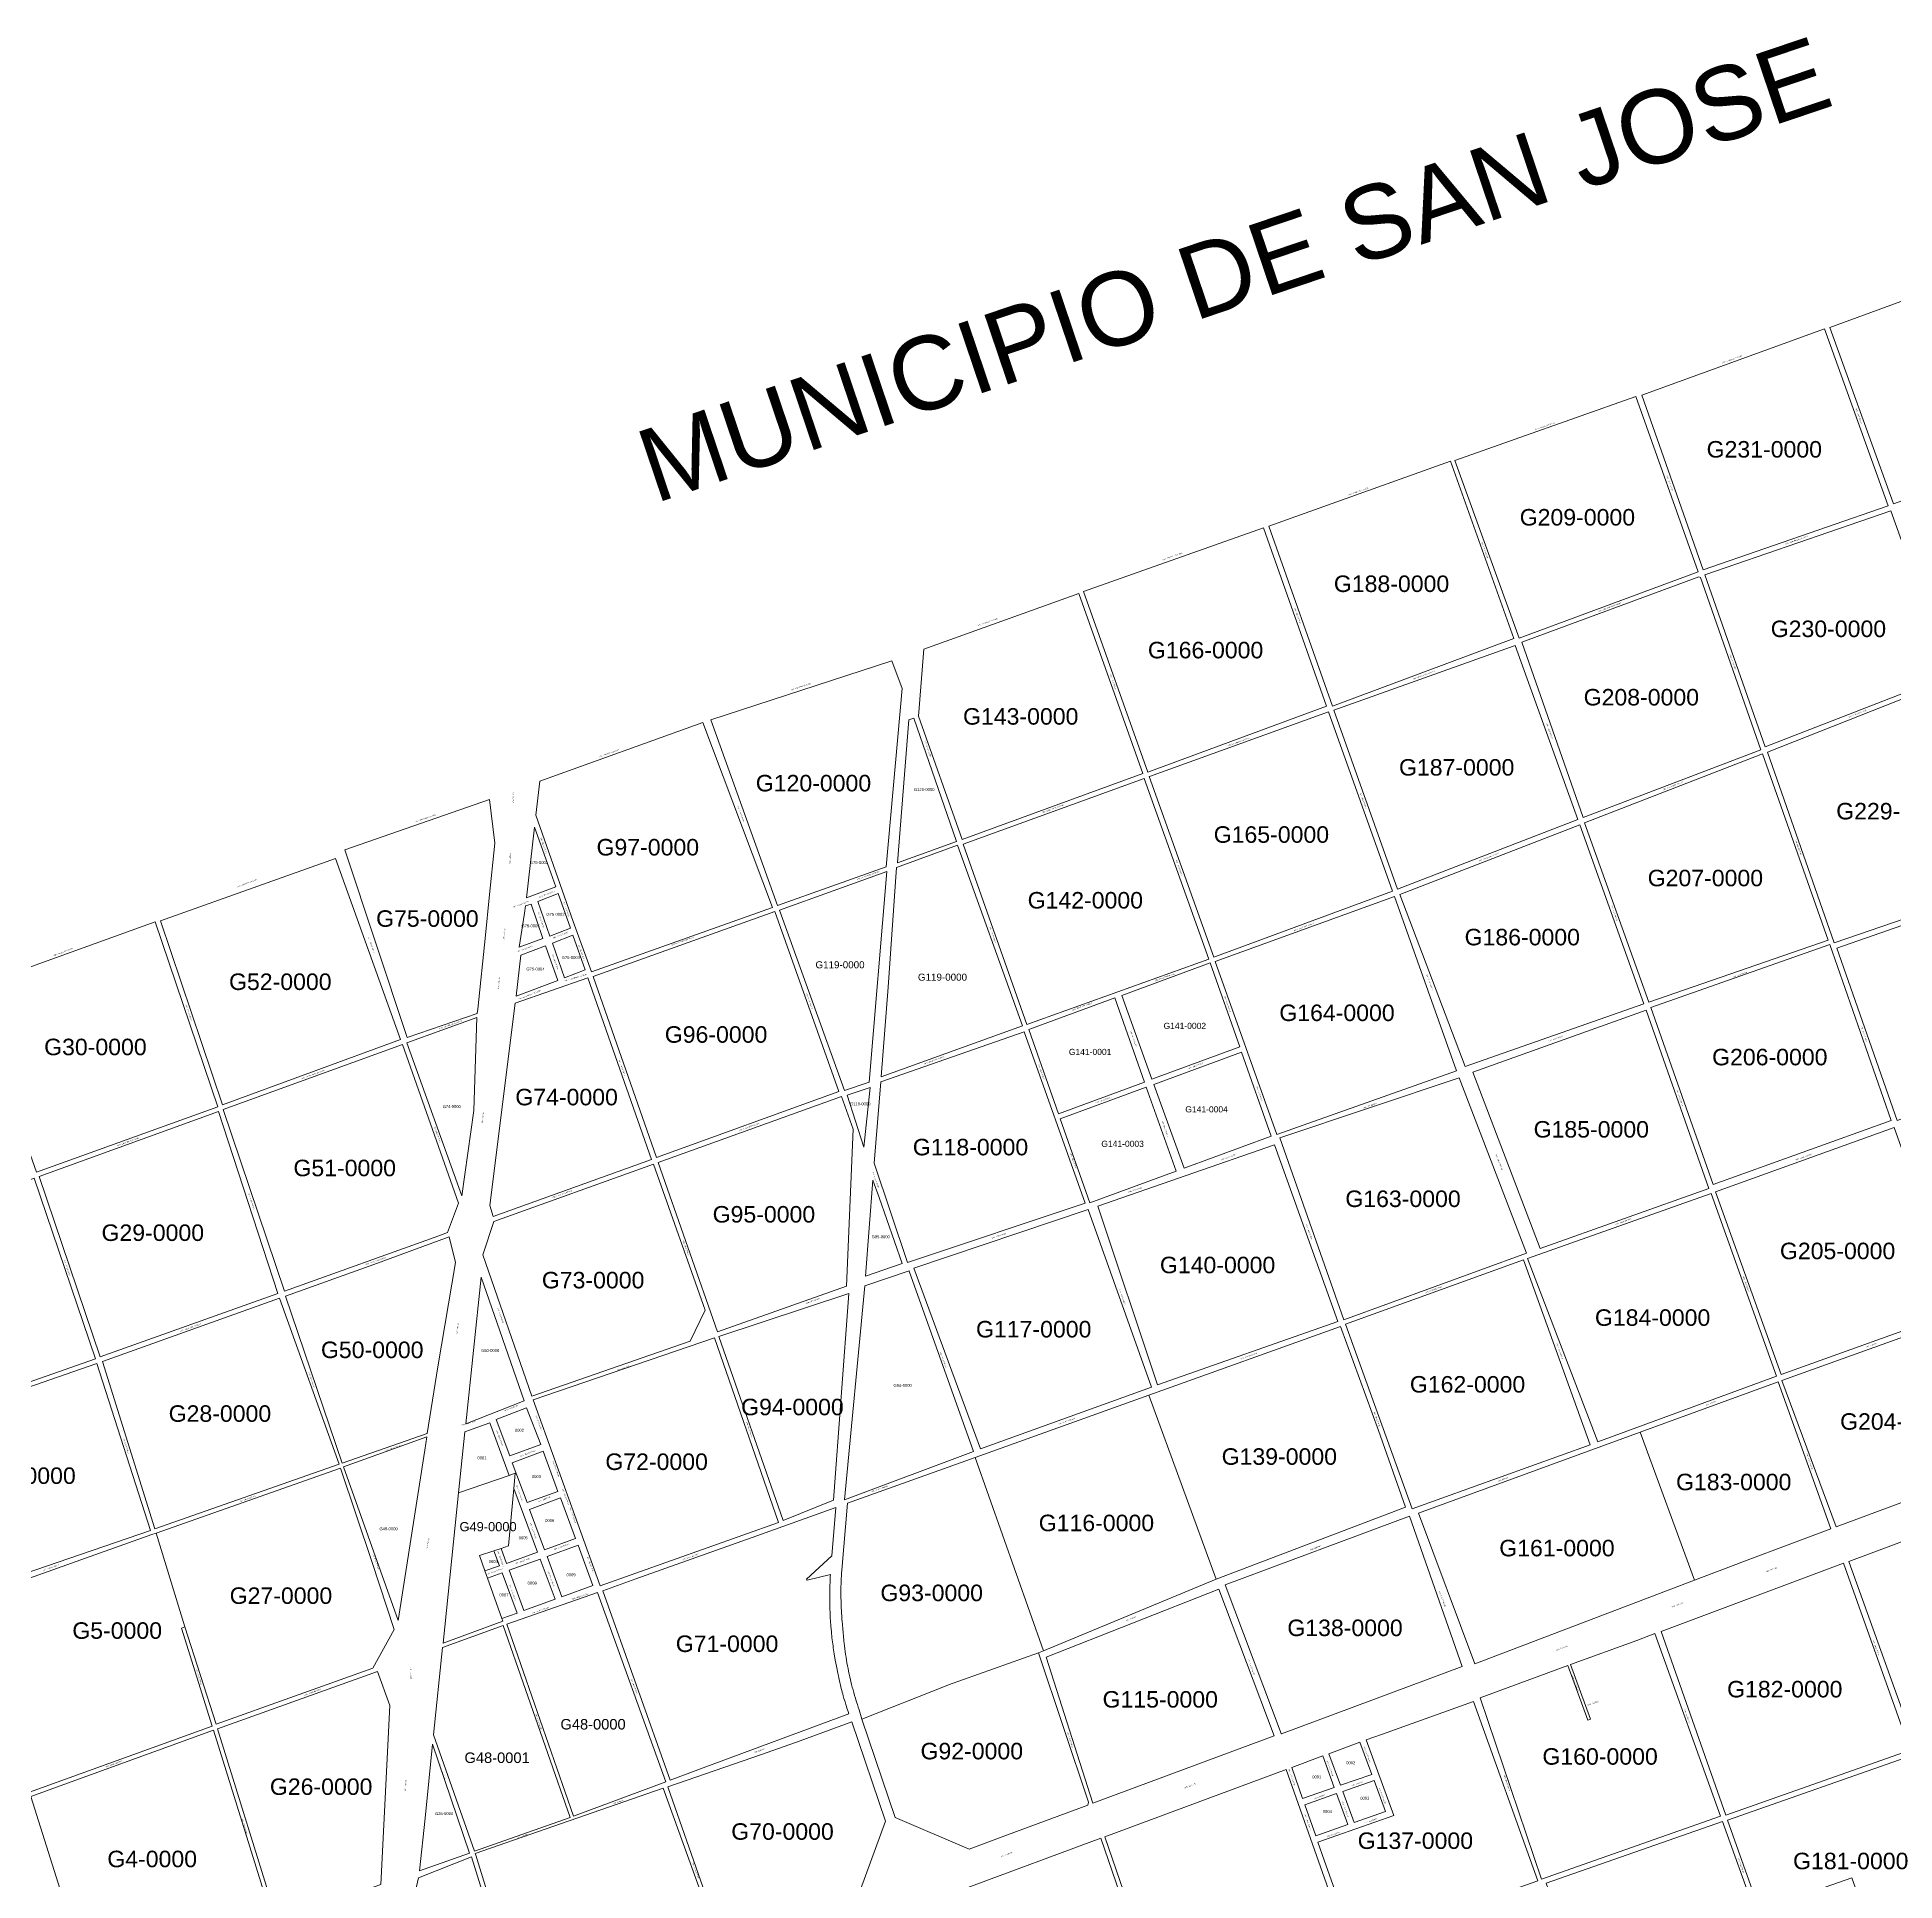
# Model space of a CAD drawing. Header units: millimetres. Extents: x -1182 to 19581, y -461 to 14363.
# Drawn here: x 6031 to 11095, y 8453 to 13481 of the extents above; entities that cross this region are included whole.
import ezdxf
from ezdxf.enums import TextEntityAlignment as Align

# ---------------------------------------------------------------- set-up
doc = ezdxf.new("R2010")
doc.units = ezdxf.units.MM
doc.layers.add('Calle_id', color=7, linetype='Continuous')
doc.layers.add('Manzana_Id', color=6, linetype='Continuous')
doc.layers.add('Manzana', color=4, linetype='Continuous', lineweight=9)
doc.styles.add('Calle_Id', font='@Arial Unicode MS')
doc.styles.add('Manzana', font='@Arial Unicode MS')

msp = doc.modelspace()

# ---------------------------------------------------------------- linework, layer by layer
at = {"layer": 'Manzana'}
for points in [[(11420.1, 12872.4), (10917.9, 12689.3), (11091.4, 12207.7), (11596.5, 12388.7)], [(10903.4, 12685.1), (11077.1, 12202.6), (10573.2, 12028.4), (10405.3, 12504.2)], [(10389.4, 12501), (9895.9, 12326.7), (10071, 11842.1), (10559.1, 12023)], [(9883.8, 12324.3), (10056.4, 11841.2), (9562.5, 11656.1), (9388.8, 12147.4)], [(11084.4, 12188.8), (10577, 12014.4), (10742.1, 11545.9), (11245.1, 11741.2)], [(9374.6, 12142.4), (9546.4, 11656.1), (9058.7, 11476.8), (8883.9, 11969.1)], [(10560.8, 12009), (10565.4, 12007.4), (10730.5, 11537.3), (10245.4, 11352.5), (10078.6, 11831)], [(8870.7, 11963.9), (8448.2, 11811.4), (8434.1, 11629.4), (8552.8, 11293.1), (9045.7, 11472.7)], [(10060.6, 11821.9), (10231.2, 11347.7), (9739.8, 11157.4), (9566.3, 11645.6)], [(8361.1, 11780.3), (7867.5, 11619.5), (8049.7, 11112.7), (8346, 11218.6), (8388.9, 11704.6)], [(11250.2, 11729.4), (11447, 11188.4), (10929.8, 11010.8), (10748.5, 11531.2)], [(7845.5, 11611.6), (8035.4, 11107.6), (7542, 10932), (7492.3, 11068.9), (7390.8, 11359.2), (7401.5, 11451.5)], [(8420.9, 11624.1), (8407.4, 11618.7), (8376.4, 11228.8), (8537.4, 11287.8)], [(9551, 11640.9), (9063.5, 11464.4), (9063, 11464.3), (9238.9, 10972), (9725.9, 11152.2)], [(10734.4, 11526.2), (10913.9, 11018.3), (10424.9, 10849.5), (10249.5, 11337.9)], [(9049, 11459.6), (8555.3, 11279.8), (8729.5, 10788.5), (9224.9, 10967)], [(7264.4, 11401.6), (7279.2, 11282.4), (7263.4, 11134.2), (7252.9, 11032), (7232.3, 10830.1), (7230.9, 10818.2), (7040.2, 10753), (6869.9, 11264.5)], [(7387, 11326.1), (7431.7, 11202.1), (7445.2, 11163.6), (7365, 11133.8)], [(10236.6, 11332.9), (10411.3, 10845.1), (9924, 10674.3), (9746.2, 11142.7)], [(8540.1, 11277), (8716.8, 10785.2), (8331.8, 10645.3), (8350.9, 10890.1), (8373.7, 11216.1)], [(6844, 11240.7), (7021.8, 10747.7), (6536.4, 10569.4), (6367, 11071.3)], [(8347.3, 11205.4), (8299.2, 10631.3), (8232.1, 10608.3), (8054.9, 11100.4)], [(7451.7, 11145.2), (7395.7, 11123.8), (7428.9, 11029.5), (7485, 11050.8)], [(11451.1, 11175.8), (11615.5, 10713.3), (11101.9, 10527), (10936.9, 10996.8)], [(7377.5, 11116.8), (7410, 11022.8), (7344.7, 10999.4), (7359.2, 11092.3), (7362.2, 11111.8)], [(7547, 10919), (7719.8, 10426.1), (8216.4, 10605.4), (8041.8, 11096.3)], [(9731.6, 11137.1), (9242.8, 10960.1), (9410.9, 10488.8), (9900.8, 10661.9)], [(6352.7, 11068.4), (6523.4, 10563.5), (6029.7, 10385.8), (5851.6, 10887.5)], [(7417, 11003.2), (7349.5, 10977.1), (7337.2, 10865.3), (7450.2, 10908.8)], [(7491.6, 11032), (7435.6, 11010.4), (7468.8, 10916), (7524.8, 10937.6)], [(10918.1, 11006.3), (11085.1, 10526.2), (10599.9, 10351.7), (10430.2, 10834.8)], [(9309.5, 10727.3), (9228.5, 10956.6), (8987.6, 10867.9), (9070.1, 10639.1)], [(7532.3, 10916), (7705.9, 10420.2), (7274.1, 10264.9), (7265.2, 10294.8), (7334.1, 10846.9)], [(7229.6, 10807.9), (7038.5, 10738.4), (7188.5, 10321.5), (7221.5, 10554.3)], [(10417.7, 10827.1), (10588.2, 10341.5), (10128.3, 10178), (9944.9, 10658.1)], [(8721.4, 10768.2), (8888.2, 10301.5), (8404.1, 10139.9), (8313.1, 10410.5), (8330.7, 10631.9)], [(7026.7, 10734), (7180, 10300.9), (7149.9, 10220.9), (7125.7, 10212.1), (6705.3, 10061.1), (6538.4, 10556.3)], [(9314.5, 10713.4), (9395.3, 10484), (9157.6, 10396.4), (9075.1, 10625.2)], [(9907.6, 10642.9), (9419, 10479.4), (9593.2, 9983.4), (10091.1, 10164.8)], [(8224, 10591.7), (8255.9, 10503), (8237.2, 10074.7), (7885.4, 9950.2), (7724.2, 10412)], [(8301.9, 10616.3), (8239.6, 10595.5), (8284.6, 10453.9)], [(6525.4, 10551.6), (6687.2, 10054.6), (6203.2, 9881.9), (6036.5, 10373.7)], [(11093.5, 10507.9), (10606.3, 10332.3), (10785.8, 9834.2), (11271.9, 10008.8)], [(9404.3, 10459.9), (9576.7, 9978.3), (9085.1, 9805.5), (8922.3, 10293.1)], [(7711.3, 10407.8), (7275.7, 10251.6), (7246.2, 10160.5), (7379.7, 9775.3), (7811.6, 9924.7), (7851.7, 10009.7)], [(6023.1, 10369.3), (5522.9, 10188), (5684.7, 9699.3), (6190.4, 9876.8)], [(8309.5, 10364.2), (8289.2, 10102.6), (8389.5, 10137), (8326.7, 10316.7)], [(8896.5, 10284.2), (9068.5, 9799.7), (8602.5, 9631.1), (8420.9, 10124.1)], [(10594.7, 10328), (10093.6, 10150.7), (10285.6, 9650.6), (10772.6, 9829.3)], [(7154.2, 10209.8), (7171.5, 10139.6), (7123.2, 9855.1), (7094.6, 9673.5), (6863, 9592.7), (6708, 10048), (6949, 10134)], [(10083.3, 10147), (9598.2, 9971), (9779.4, 9467.7), (10264.7, 9642.3)], [(7241.1, 10099.2), (7199.7, 9699.9), (7359.1, 9762.2)], [(8408, 10116.5), (8287.1, 10075.5), (8232, 9492.4), (8583.6, 9624.2), (8408.3, 10115.8)], [(6691.6, 10042.2), (6209.1, 9869.7), (6352.1, 9413), (6854.1, 9589.6)], [(8244, 10054.5), (7889.6, 9938), (8064.4, 9436.3), (8202, 9491.5)], [(11276.5, 9993.3), (11417.6, 9597.7), (10935.8, 9418.5), (10787.2, 9817.4)], [(7877.3, 9933.8), (7383.2, 9765.2), (7565.8, 9258), (8051.8, 9430.8)], [(6194, 9864.3), (6340.1, 9409), (5835.5, 9235.6), (5688.3, 9688.4)], [(7364.7, 9743.5), (7282.8, 9711.4), (7319.5, 9612.2), (7403.9, 9643.4)], [(7093.4, 9664.2), (7088.2, 9628.1), (7056.8, 9430.7), (7015, 9163.3), (6866.6, 9582.1)], [(7410.8, 9624.7), (7326.4, 9593.5), (7366.6, 9485), (7450.4, 9515.3)], [(7457.9, 9497.4), (7373.5, 9466.2), (7414.3, 9355.8), (7498.7, 9387)], [(8208.6, 9471.7), (8197.1, 9339.8), (8128.7, 9276), (8129.8, 9272.9), (8193.7, 9288.3), (8193.3, 9282.8), (8193, 9277.2), (8192.7, 9271.7), (8192.5, 9266.1), (8192.3, 9260.5), (8192, 9252.2), (8191.9, 9246.6), (8191.8, 9241.1), (8191.7, 9235.5), (8191.7, 9229.9), (8191.6, 9224.4), (8191.7, 9216), (8191.8, 9210.5), (8191.9, 9204.9), (8192, 9199.3), (8192.2, 9193.8), (8192.5, 9185.4), (8192.7, 9179.9), (8193, 9174.3), (8193.3, 9168.8), (8193.7, 9163.2), (8194.1, 9157.7), (8194.5, 9152.1), (8194.9, 9146.6), (8195.4, 9141), (8196.2, 9132.7), (8196.7, 9127.2), (8197.3, 9121.6), (8197.9, 9116.1), (8198.6, 9110.6), (8199.3, 9105.1), (8200, 9099.6), (8200.7, 9094), (8201.5, 9088.5), (8202.3, 9083), (8203.2, 9077.5), (8204.1, 9072), (8205, 9066.5), (8205.9, 9061.1), (8206.9, 9055.6), (8208.4, 9047.4), (8210, 9039.2), (8210.9, 9034.2), (8211.8, 9029.3), (8212.7, 9024.3), (8213.7, 9019.4), (8215.2, 9012), (8216.3, 9007), (8217.3, 9002.1), (8219, 8994.7), (8220.8, 8987.4), (8222, 8982.5), (8223.2, 8977.6), (8224.5, 8972.7), (8225.8, 8967.9), (8227.1, 8963), (8228.4, 8958.1), (8230.5, 8950.9), (8232, 8946.1), (8233.4, 8941.2), (8235.7, 8934), (8237.2, 8929.2), (8238.8, 8924.4), (8240.4, 8919.6), (8242, 8914.9), (8244.1, 8908.8), (7846.6, 8761.2), (7756.5, 8728.1), (7573.2, 9244), (7663.4, 9276.8), (7993.1, 9394.2)], [(11450, 9503.2), (11642, 9008), (11152.8, 8815.7), (10969.8, 9324)], [(9771.9, 9448), (9269.3, 9260.3), (9422.8, 8855.4), (9423.4, 8853.9), (9916.1, 9038.2)], [(7402.3, 9330.8), (7442.9, 9221.1), (7358.2, 9190.4), (7317.6, 9300.2)], [(7505.7, 9368.3), (7421.1, 9337.6), (7461.7, 9227.9), (7546.3, 9258.5)], [(10955.8, 9319.4), (11136.9, 8809.7), (10634.2, 8632.8), (10458.3, 9133.3)], [(9252.5, 9248.4), (8781.5, 9063.6), (8909.1, 8664.8), (9403.6, 8848.5)], [(7301.8, 9149.6), (7135.9, 9089.5), (7111.9, 8851.1), (7223, 8534.2), (7484.2, 8626.4)], [(10211.5, 9043.5), (10391.9, 9109.2), (10441.5, 9127.5), (10620.4, 8630), (10131.9, 8457.8), (9965.2, 8952.6), (10204, 9040.7), (10258.4, 8891.4), (10265.9, 8894)], [(6958.9, 9024.3), (6522.6, 8868.2), (6685.2, 8344.4), (6967.8, 8443.1), (6992.3, 8931.2)], [(9654, 8837.5), (9695.8, 8852.9), (9946.3, 8942.7), (10122.2, 8453.1), (9622, 8276.9), (9539.4, 8510.2), (9522.4, 8559), (9729.8, 8631.4)], [(6512.1, 8864.4), (6675, 8339.3), (6178.7, 8161.9), (6013.5, 8683.6)], [(8252.3, 8886.6), (8111.4, 8835.4), (8006, 8797.7), (7750.1, 8710), (7897.3, 8289.1), (8152.7, 8384.4), (8257.4, 8423.5), (8275.4, 8429.4), (8343.8, 8616.4)], [(7109, 8826.4), (7089, 8624.6), (7073.2, 8480.4), (7209.5, 8529.3)], [(9637.1, 8831.3), (9552.6, 8800.2), (9584.3, 8714.1), (9669.3, 8743.7)], [(9535.7, 8794), (9451.3, 8762.9), (9480.9, 8678), (9567.3, 8708.1)], [(10977.7, 8461.5), (10726.2, 8373.8), (10639.2, 8619.1), (11141.6, 8795.6), (11317.7, 8303.4), (11065.6, 8216.1)], [(9436, 8757.2), (8941.6, 8573.6), (9106.4, 8094.6), (9607.1, 8272.5)], [(9675.5, 8726.8), (9706.6, 8642.3), (9621.6, 8612.7), (9590.5, 8697.2)], [(7738, 8705.9), (7889.3, 8286.1), (7360.9, 8090.2), (7226.8, 8523.5), (7225.5, 8527.6)], [(9573.5, 8691.2), (9486.8, 8661), (9516.5, 8576), (9604.6, 8606.8)], [(10625.4, 8614.8), (10801.4, 8124.6), (10319.3, 7954.1), (10144.8, 8446.9)], [(8931.2, 8569.8), (9095.5, 8090.7), (8614, 7921.3), (8502.2, 8248.7), (8568.1, 8435.3)], [(7174.3, 8041), (7166.2, 8038.4), (7144.5, 8009.4), (7035.7, 7969.2), (7001.8, 7984.9), (6986.9, 8006), (6963.4, 7997.4), (6963.4, 7997.7), (7071, 8461.5), (7215.3, 8518.8), (7349.6, 8085.5), (7180.3, 8022.6)]]:
    msp.add_lwpolyline(points, close=True, dxfattribs=at)
at = {"layer": 'Manzana', "linetype": 'Continuous'}
for points in [[(8968.8, 10861), (8734.6, 10774.7), (8815.1, 10545.2), (9049.9, 10631.6)], [(9054.8, 10617.7), (8820, 10531.3), (8901, 10301.9), (9135.8, 10388.4)], [(7311.2, 9152.9), (7493.6, 8629.9), (7745.2, 8723.6), (7558.9, 9239.2)]]:
    msp.add_lwpolyline(points, close=True, dxfattribs=at)
at = {"layer": 'Manzana'}
for points in [[(9061.6, 9778.1), (9584.4, 9964.8), (9687.3, 9681.6), (9761.6, 9472.1), (9245, 9276)], [(8588.2, 9607.5), (9061.6, 9778.1)], [(9061.6, 9778.1), (9245, 9276)], [(10549.3, 9273.4), (10662, 9316), (10678.2, 9322.2), (10818.7, 9374.8), (10921.3, 9413.1), (10777.5, 9813.8), (10401.1, 9676.5)], [(7180, 9511.4), (7197.3, 9677.3), (7264.9, 9702.2), (7317.8, 9559)], [(10549.3, 9273.4), (9950.3, 9045.2), (9797.2, 9456.1), (10401.1, 9676.5)], [(10401.1, 9676.5), (10549.3, 9273.4)], [(6355.6, 9401.8), (6857.7, 9579), (6944.6, 9321.6), (7004, 9138.8), (6946, 9033.1), (6518.8, 8880.2), (6433.9, 9145.7)], [(8588.2, 9607.5), (8239.9, 9483.6), (8224.4, 9300.4), (8223.9, 9292.3), (8223.4, 9284.2), (8223.2, 9278.8), (8222.8, 9270.7), (8222.6, 9262.6), (8222.4, 9257.2), (8222.3, 9251.7), (8222.2, 9243.6), (8222.2, 9235.5), (8222.3, 9230.1), (8222.3, 9224.7), (8222.5, 9216.5), (8222.7, 9208.4), (8222.9, 9203), (8223.1, 9197.6), (8223.5, 9189.5), (8223.8, 9184.1), (8224.3, 9176), (8224.9, 9167.9), (8225.6, 9159.8), (8226.1, 9154.4), (8226.6, 9149), (8227.1, 9143.6), (8227.7, 9138.2), (8228.1, 9133), (8228.5, 9127.8), (8228.9, 9122.6), (8229.3, 9117.4), (8229.8, 9112.3), (8230.4, 9107.1), (8230.9, 9101.9), (8231.8, 9094.1), (8232.8, 9086.4), (8233.8, 9078.6), (8234.9, 9070.9), (8236.1, 9063.2), (8237.4, 9055.5), (8238.7, 9047.8), (8240.1, 9040.1), (8241.6, 9032.4), (8243.1, 9024.8), (8244.7, 9017.1), (8246.4, 9009.5), (8248.1, 9001.9), (8249.3, 8996.8), (8251.2, 8989.2), (8253.2, 8981.6), (8255.2, 8974.1), (8257.2, 8966.6), (8259.4, 8959.1), (8261.6, 8951.6), (8263.1, 8946.6), (8265.5, 8939.1), (8267.1, 8934.2), (8269.5, 8926.7), (8272, 8919.3), (8279.2, 8894)], [(8774.8, 9080.5), (8588.2, 9607.5)], [(7317.8, 9559), (7180, 9511.4)], [(7295.6, 9359.8), (7310.9, 9318.4), (7395.3, 9349.6), (7330.4, 9523.5)], [(7295.6, 9359.8), (7316, 9366.6), (7330.4, 9523.5)], [(7330.4, 9523.5), (7334.2, 9564.7), (7317.8, 9559)], [(7298, 9168.8), (7300.6, 9161.6), (7137.8, 9101.4), (7180, 9511.4)], [(6355.6, 9401.8), (6343.8, 9397.6), (5841, 9218.6), (6010.2, 8695.2), (6508.5, 8875.2), (6424.3, 9142.4), (6433.9, 9145.7)], [(6433.9, 9145.7), (6355.6, 9401.8)], [(7251.6, 9298.4), (7236.6, 9340.2), (7276.3, 9353.4)], [(7251.6, 9298.4), (7291.7, 9312.7), (7276.3, 9353.4)], [(7276.3, 9353.4), (7295.6, 9359.8)], [(7258.6, 9278.9), (7251.6, 9298.4)], [(7258.6, 9278.9), (7298.7, 9293.7), (7339.4, 9183.6), (7298, 9168.8)], [(7298, 9168.8), (7258.6, 9278.9)], [(9245, 9276), (8774.8, 9080.5)], [(8279.2, 8894), (8509.6, 8985.4), (8515.8, 8987.9), (8760.8, 9074.7)], [(8760.8, 9074.7), (8896.8, 8668), (8895.8, 8659.7), (8676.1, 8578.8), (8572, 8539.7), (8370.3, 8626.4), (8279.2, 8894)], [(8774.8, 9080.5), (8760.8, 9074.7)]]:
    msp.add_lwpolyline(points, dxfattribs=at)

# ---------------------------------------------------------------- texts
at = {"layer": 'Calle_id', "color": 7, "style": 'Calle_Id'}
for s, rotation, p in [('1260 - PRIMEROS COLONOS', 19.9266, (10651.5, 12602, 1)), ('1260 - PRIMEROS COLONOS', 19.3449, (10141.6, 12420.1, 1)), ('1260 - PRIMEROS COLONOS', 19.1955, (9633, 12242.2, 1)), ('1260 - PRIMEROS COLONOS', 19.4289, (9126.2, 12064.7, 1)), ('1981 - CALLE PUBLICA', 289.7755, (9977.4, 12082.2, 1)), ('1260 - PRIMEROS COLONOS', 19.6531, (8622.4, 11885.8, 1)), ('1260 - PRIMEROS COLONOS', 18.5683, (8112.3, 11709.1, 1)), ('1941 - CALLE PUBLICA', 289.4784, (8964.3, 11722, 1)), ('1350 - CALLE JOSE ARTALAZ', 21.7026, (10996.3, 11637, 1)), ('1981 - CALLE PUBLICA', 289.5808, (10154.1, 11588.3, 1)), ('1921 - CALLE PUBLICA', 289.1812, (8459, 11540.7, 1)), ('1260 - PRIMEROS COLONOS', 19.7212, (7591.3, 11528.2, 1)), ('1350 - CALLE JOSE ARTALAZ', 21.0437, (10490.3, 11438.9, 1)), ('1001 - RUTA 14', 271.3342, (7329, 11407.6, 1)), ('1260 - PRIMEROS COLONOS', 19.2488, (7089.9, 11350.7, 1)), ('1901 - CALLE PUBLICA', 290.1961, (7949.6, 11363.2, 1)), ('1881 - CALLE PUBLICA', 288.8437, (7411.8, 11276.5)), ('1001 - RUTA 14', 86.3046, (7320.6, 11241.3, 1)), ('1350 - CALLE JOSE ARTALAZ', 21.2668, (9988.5, 11244.7, 1)), ('1941 - CALLE PUBLICA', 289.6618, (9144.3, 11215.6, 1)), ('1260 - PRIMEROS COLONOS', 20.6808, (6603.8, 11173.9, 1)), ('1280 - CALLE PUBLICA', 21.226, (7420.6, 11143.7, 1)), ('1280 - CALLE PUBLICA', 21.226, (7349.1, 11115.9, 1)), ('1871 - CALLE PUBLICA', 287.7649, (7404.7, 11074.5, 1)), ('1881 - CALLE PUBLICA', 289.4197, (7474.1, 11101.3, 1)), ('1981 - CALLE PUBLICA', 289.6426, (10331.2, 11091.3, 1)), ('1001 - RUTA 14', 83.729, (7304.3, 11035.6, 1)), ('1290 - CALLE PUBLICA', 21.1007, (7458.1, 11032.1, 1)), ('1921 - CALLE PUBLICA', 289.3057, (8636.2, 11033.1, 1)), ('1350 - CALLE JOSE ARTALAZ', 20.0848, (9485.1, 11054.7, 1)), ('1260 - PRIMEROS COLONOS', 20.346, (6101.5, 10986, 1)), ('1861 - CALLE PUBLICA', 289.2179, (6942.8, 11005.4, 1)), ('1290 - CALLE PUBLICA', 21.1007, (7359.9, 10994.2, 1)), ('1881 - CALLE PUBLICA', 289.4679, (7515.3, 10984.6, 1)), ('1871 - CALLE PUBLICA', 289.3147, (7443.7, 10958.3, 1)), ('1001 - RUTA 14', 83.9581, (7289.8, 10901.3, 1)), ('1841 - CALLE PUBLICA', 288.7229, (6444.3, 10820.6, 1)), ('1901 - CALLE PUBLICA', 290.0006, (8136.4, 10852.7, 1)), ('1881 - CALLE PUBLICA', 289.3805, (7626.1, 10670, 1)), ('1350 - CALLE JOSE ARTALAZ', 19.8246, (8476.3, 10691, 1)), ('1981 - CALLE PUBLICA', 289.3892, (10509.5, 10588.1, 1)), ('1001 - RUTA 14', 83.0481, (7246.1, 10534, 1)), ('1861 - CALLE PUBLICA', 289.0713, (7121.9, 10489.5, 1)), ('1350 - CALLE JOSE ARTALAZ', 19.8239, (7971.5, 10509.1, 1)), ('1901 - CALLE PUBLICA', 290.6249, (8316.8, 10365.2, 1)), ('1350 - CALLE JOSE ARTALAZ', 19.7283, (7462.5, 10326, 1)), ('1841 - CALLE PUBLICA', 288.0392, (6615.3, 10306.1, 1)), ('1941 - CALLE PUBLICA', 289.9087, (9499, 10222, 1)), ('1881 - CALLE PUBLICA', 289.63, (7800.1, 10178.6, 1)), ('1821 - CALLE PUBLICA', 288.926, (6112.9, 10124.9, 1)), ('1350 - CALLE JOSE ARTALAZ', 19.789, (6954, 10143.4, 1)), ('1981 - CALLE PUBLICA', 289.7544, (10690, 10080.4, 1)), ('1861 - CALLE PUBLICA', 289.3274, (7294.3, 9994.4, 1)), ('1350 - CALLE JOSE ARTALAZ', 19.7062, (6448.8, 9962, 1)), ('1001 - RUTA 14', 83.2445, (7177.1, 9959.7, 1)), ('1901 - CALLE PUBLICA', 290.4992, (8501, 9874.2, 1)), ('1841 - CALLE PUBLICA', 289.2274, (6779.5, 9818.4, 1)), ('1941 - CALLE PUBLICA', 289.8586, (9683.7, 9711.3, 1)), ('1881 - CALLE PUBLICA', 288.7931, (7972.7, 9683, 1)), ('1821 - CALLE PUBLICA', 287.6481, (6273.8, 9639, 1)), ('1981 - CALLE PUBLICA', 289.5859, (10862.7, 9597.4, 1)), ('1861 - CALLE PUBLICA', 290.1681, (7471.7, 9500.6, 1)), ('1001 - RUTA 14', 81.2149, (7096.5, 9373.7, 1)), ('1841 - CALLE PUBLICA', 289.785, (6954.7, 9324.4, 1)), ('1500 - RUTA 135', 20.4852, (10759.2, 9301.9, 1)), ('1941 - CALLE PUBLICA', 290.2105, (9861.7, 9222.7, 1)), ('1500 - RUTA 135', 20.5644, (10502.2, 9205.7, 1)), ('1500 - RUTA 135', 20.4553, (10187, 9088, 1)), ('1981 - CALLE PUBLICA', 289.7218, (11044.8, 9087.9, 1)), ('1821 - CALLE PUBLICA', 287.4361, (6472.6, 9008.3, 1)), ('1001 - RUTA 14', 271.8196, (7049.9, 9019.7, 1)), ('1861 - CALLE PUBLICA', 289.6502, (7658.9, 8983.4, 1)), ('1901 - CALLE PUBLICA', 288.4655, (8847.1, 8837.3, 1)), ('1841 - CALLE PUBLICA', 290.4342, (7135, 8751.3, 1)), ('1001 - RUTA 14', 86.5517, (7035.5, 8713.5, 1)), ('1500 - RUTA 135', 20.5606, (9173.7, 8712.3, 1)), ('1941 - CALLE PUBLICA', 288.6189, (10037.9, 8720.6, 1)), ('1821 - CALLE PUBLICA', 286.7197, (6596.8, 8600.9, 1)), ('1921 - CALLE PUBLICA', 289.432, (9495.3, 8613.3)), ('1500 - RUTA 135', 20.5057, (8674.2, 8525.2, 1)), ('1861 - CALLE PUBLICA', 290.6471, (7826, 8481.8, 1))]:
    msp.add_text(s, height=3, rotation=rotation, dxfattribs=at).set_placement(p, align=Align.MIDDLE)
at = {"layer": 'Calle_id', "style": 'Calle_Id'}
for s, rotation, p in [('2019 - CALLE PUBLICA', 289.9017, (10997.3, 12447.2, 1)), ('1999 - ARA SAN JUAN', 289.4383, (10481.8, 12264, 1)), ('1959 - CALLE PUBLICA ', 289.5706, (9467.6, 11901.3, 1)), ('1999 - ARA SAN JUAN', 289.459, (10653.9, 11776.8, 1)), ('1959 - CALLE PUBLICA ', 289.532, (9646.5, 11397.8, 1)), ('1999 - ARA SAN JUAN', 289.4397, (10832.2, 11271.7, 1)), ('1959 - CALLE PUBLICA ', 290.7239, (9827.7, 10903, 1)), ('1360 - LOS CARDOS', 18.5524, (10673, 10924.1, 1)), ('1360 - LOS CARDOS', 19.7318, (10170.4, 10749.7, 1)), ('1999 - ARA SAN JUAN', 289.3507, (11011.2, 10763.2, 1)), ('1360 - LOS CARDOS', 20.0146, (9663.9, 10566.6, 1)), ('1360 - LOS CARDOS', 19.9011, (9278.3, 10426.4, 1)), ('1959 - CALLE PUBLICA ', 291.4417, (10016.8, 10412.6, 1)), ('1400 - KARAI YAMANDU', 19.9126, (10847.7, 10427.2, 1)), ('1360 - LOS CARDOS', 18.6716, (9024.2, 10337.4)), ('1400 - KARAI YAMANDU', 19.4941, (10356, 10251, 1)), ('1360 - LOS CARDOS', 18.618, (8652.7, 10212.1, 1)), ('1360 - LOS CARDOS', 19.8985, (8145.4, 10034.7, 1)), ('1921 - CALLE PUBLICA', 289.7878, (8989.9, 10044.7, 1)), ('1400 - KARAI YAMANDU', 19.965, (9836.9, 10064.9, 1)), ('1400 - KARAI YAMANDU', 19.5547, (9334.3, 9884.3, 1)), ('1959 - CALLE PUBLICA ', 290.4643, (10181.5, 9897.5, 1)), ('450 - ALBERDI', 19.7391, (11031.9, 9913.8, 1)), ('1360 - LOS CARDOS', 19.1858, (7630.3, 9851.8, 1)), ('1360 - LOS CARDOS', 21.5524, (7322.7, 9742.3)), ('450 - ALBERDI', 20.0402, (10594, 9755.5, 1)), ('1360 - LOS CARDOS', 17.5086, (7207.1, 9701.6, 1)), ('1859 - CALLE PUBLICA', 289.9218, (7292.1, 9660.4)), ('1861 - CALLE PUBLICA', 291.0251, (7399.4, 9701)), ('1400 - KARAI YAMANDU', 19.8314, (8838.1, 9706.8, 1)), ('1362 - CALLE PUBLICA', 18.788, (7002.5, 9633.6, 1)), ('1366 - CALLE PUBLICA', 19.8587, (7368.8, 9619.1)), ('1861 - CALLE PUBLICA', 289.8587, (7445.5, 9577.2)), ('1859 - CALLE PUBLICA', 289.8091, (7346.4, 9510.2)), ('1400 - KARAI YAMANDU', 19.8998, (8328.2, 9522.5, 1)), ('450 - ALBERDI', 20.0788, (10027.5, 9548.4, 1)), ('1362 - CALLE PUBLICA', 19.3648, (6604.5, 9495.3, 1)), ('1372 - CAINGANG', 21.9483, (7413.9, 9493.9)), ('1861 - CALLE PUBLICA', 289.8587, (7491.5, 9449.9)), ('1859 - CALLE PUBLICA', 290.0989, (7383.5, 9408.3)), ('1380 - CALLE PUBLICA ', 19.8587, (7460.9, 9364.6)), ('1851 - CALLE PUBLICA', 288.3779, (7294.8, 9331.4, 1)), ('1380 - CALLE PUBLICA ', 20.6057, (7354.9, 9325.5)), ('1861 - CALLE PUBLICA', 289.8587, (7539.9, 9315.9, 1)), ('1400 - KARAI YAMANDU', 19.7368, (7812.4, 9336.6, 1)), ('1450 - ALBERDI', 20.075, (9516.1, 9361.5, 1)), ('450 - ALBERDI', 20.075, (9516.1, 9361.5, 1)), ('1362 - CALLE PUBLICA', 19.1749, (6068.6, 9308, 1)), ('1380 - CALLE PUBLICA ', 19.72, (7279.1, 9297.4)), ('1859 - CALLE PUBLICA', 290.6057, (7432.1, 9277.3)), ('1851 - CALLE PUBLICA', 289.6868, (7327, 9239.6)), ('1400 - KARAI YAMANDU', 19.2909, (7510.9, 9228.9)), ('1400 - KARAI YAMANDU', 19.4103, (7404.1, 9191.4)), ('450 - ALBERDI', 22.062, (9013, 9168, 1)), ('1921 - CALLE PUBLICA', 290.5554, (9340.9, 9036.6, 1)), ('1400 - KARAI YAMANDU', 19.7443, (6781.9, 8967.8, 1)), ('1953 - CALLE PUBLICA', 290.5644, (10224.5, 8991.3)), ('1508 - CRESPIN', 20.0111, (10271.9, 8937.5)), ('1961 - DEMOCRACIA', 289.8382, (10529.5, 8901.4, 1)), ('450 - ALBERDI', 19.9135, (8000.2, 8808.5, 1)), ('1929 - CALLE PUBLICA', 290.0948, (9657.2, 8797.6)), ('1400 - KARAI YAMANDU', 19.9714, (6240.4, 8772.2, 1)), ('1925 - CALLE PUBLICA', 290.4974, (9555.4, 8760.9)), ('1921 - CALLE PUBLICA', 289.0551, (9451.6, 8735.8, 1)), ('1508 - CRESPIN', 19.5104, (9628.9, 8718.3)), ('450 - ALBERDI', 20.1232, (7615.8, 8668.7)), ('1508 - CRESPIN', 19.4285, (9527.2, 8682.4)), ('1925 - CALLE PUBLICA', 290.2195, (9596.9, 8649.1)), ('1929 - CALLE PUBLICA', 290.2418, (9698.3, 8685.7)), ('1518 - BENTEVEO', 20.214, (9666.4, 8616.5)), ('450 - ALBERDI', 19.4385, (7354.5, 8574.8, 1)), ('1518 - BENTEVEO', 19.4261, (9563.8, 8579.6)), ('1961 - DEMOCRACIA', 289.7715, (10675.7, 8495.5, 1))]:
    msp.add_text(s, height=3, rotation=rotation, dxfattribs=at).set_placement(p, align=Align.MIDDLE)
at = {"layer": 'Calle_id', "linetype": 'Continuous', "style": 'Calle_Id'}
for s, rotation, p in [('1300 - JUAN MANUEL DE ROSAS', 19.2131, (10827.7, 12109.2, 1)), ('1300 - JUAN MANUEL DE ROSAS', 20.2804, (10317.6, 11926.1, 1)), ('1300 - JUAN MANUEL DE ROSAS', 19.8829, (9812.1, 11741.3, 1)), ('1300 - JUAN MANUEL DE ROSAS', 19.7837, (9305.7, 11558.7, 1)), ('1300 - JUAN MANUEL DE ROSAS', 19.8338, (8800.9, 11376.9, 1)), ('1300 - JUAN MANUEL DE ROSAS', 19.8579, (8296.4, 11194.8, 1)), ('1300 - JUAN MANUEL DE ROSAS', 19.1163, (7790.1, 11015.7, 1)), ('1300 - JUAN MANUEL DE ROSAS', 16.8467, (7500, 10916.7, 1)), ('1350 - CALLE JOSE ARTALAZ', 19.503, (9105.6, 10917.4)), ('1300 - JUAN MANUEL DE ROSAS', 21.9168, (7373.7, 10869.3, 1)), ('1350 - CALLE JOSE ARTALAZ', 19.6934, (8879.8, 10837.5)), ('1941 - CALLE PUBLICA', 289.3528, (9276.5, 10843.5)), ('1300 - JUAN MANUEL DE ROSAS', 19.739, (7158.3, 10788.1, 1)), ('1929 - CALLE PUBLICA', 289.4837, (9019.7, 10750.1)), ('1300 - JUAN MANUEL DE ROSAS', 20.0183, (6783.2, 10652.1, 1)), ('1921 - CALLE PUBLICA', 289.9993, (8769.2, 10658.3)), ('1356 - CALLE PUBLICA', 20.4602, (9190.6, 10676.2)), ('1356 - CALLE PUBLICA', 20.3577, (8938.2, 10582.2)), ('1941 - CALLE PUBLICA', 289.6457, (9363.2, 10598.6, 1)), ('1929 - CALLE PUBLICA', 289.0402, (9105.7, 10504)), ('1300 - JUAN MANUEL DE ROSAS', 19.9552, (6279.4, 10468.9, 1)), ('1921 - CALLE PUBLICA', 289.6627, (8856.7, 10415.7, 1)), ('1851 - CALLE PUBLICA', 289.2953, (7397.7, 8887.4))]:
    msp.add_text(s, height=3, rotation=rotation, dxfattribs=at).set_placement(p, align=Align.MIDDLE)
at = {"layer": 'Manzana_Id', "style": 'Manzana'}
msp.add_text('MUNICIPIO DE SAN JOSE', height=200, rotation=18.6708, dxfattribs=at).set_placement((9293.3, 12847.4), align=Align.MIDDLE_CENTER)
for s, height, p in [('G231-0000', 45, (10739.5, 12356.8)), ('G209-0000', 45, (10230, 12171.5)), ('G188-0000', 45, (9723.3, 11990.2)), ('G230-0000', 45, (10914.3, 11867.3)), ('G166-0000', 45, (9216.4, 11809.3)), ('G208-0000', 45, (10404.3, 11680.8)), ('G143-0000', 45, (8712.4, 11628.5)), ('G187-0000', 45, (9900.9, 11489.6)), ('G120-0000', 45, (8147.4, 11446.5)), ('G229-0000', 45, (11092.8, 11370.1)), ('G97-0000', 45, (7695.8, 11271.8)), ('G165-0000', 45, (9395.8, 11306.4)), ('G207-0000', 45, (10578.9, 11187.8)), ('G142-0000', 45, (8888.5, 11127.2)), ('G75-0000', 45, (7094.9, 11077.3)), ('G186-0000', 45, (10079.7, 11026.7)), ('G52-0000', 45, (6693.9, 10905)), ('G164-0000', 45, (9574.6, 10820.3)), ('G30-0000', 45, (6189.9, 10727.2)), ('G96-0000', 45, (7881.9, 10761.2)), ('G206-0000', 45, (10754.5, 10699.6)), ('G74-0000', 45, (7474.4, 10590.5)), ('G185-0000', 45, (10267.9, 10502.6)), ('G118-0000', 45, (8575.5, 10454.1)), ('G51-0000', 45, (6869.5, 10397.2)), ('G163-0000', 45, (9754.6, 10313.2)), ('G95-0000', 45, (8012.3, 10270.9)), ('G29-0000', 45, (6346.3, 10220.7)), ('G205-0000', 45, (10939.3, 10171)), ('G140-0000', 45, (9249.1, 10132.7)), ('G73-0000', 45, (7546.7, 10091.4)), ('G117-0000', 45, (8747.8, 9957.6)), ('G184-0000', 45, (10435, 9989.3)), ('G50-0000', 45, (6944.5, 9901.3)), ('G162-0000', 45, (9930.5, 9807.3)), ('G28-0000', 45, (6529.3, 9727.6)), ('G94-0000', 45, (8090.1, 9745.4)), ('G204-0000', 45, (11103.4, 9705.9)), ('G139-0000', 45, (9417.4, 9610.4)), ('G6-0000', 45, (6014, 9558.2)), ('G72-0000', 45, (7719.8, 9596.2)), ('G183-0000', 45, (10656.1, 9541)), ('G49-0000', 25.08, (7260.3, 9419.2)), ('G116-0000', 45, (8918.8, 9429.3)), ('G161-0000', 45, (10174.2, 9360.8)), ('G27-0000', 45, (6695.7, 9231.1)), ('G93-0000', 45, (8469.7, 9238.6)), ('G138-0000', 45, (9596.5, 9143.3)), ('G5-0000', 45, (6249.2, 9135.9)), ('G71-0000', 45, (7911.9, 9099.9)), ('G115-0000', 45, (9092.8, 8948.3)), ('G182-0000', 45, (10795.3, 8976.1)), ('G92-0000', 45, (8579, 8807.2)), ('G160-0000', 45, (10291.9, 8792.6)), ('G26-0000', 45, (6805.3, 8710.2)), ('G70-0000', 45, (8063, 8587.9)), ('G137-0000', 45, (9788.3, 8562.9)), ('G4-0000', 45, (6344.6, 8513.1)), ('G181-0000', 45, (10975.2, 8507.6))]:
    msp.add_text(s, height=height, dxfattribs=at).set_placement(p, align=Align.MIDDLE_CENTER)
at = {"layer": 'Manzana_Id', "linetype": 'Continuous', "style": 'Manzana'}
for s, height, p in [('G120-0000', 8, (8449.3, 11429.1)), ('G75-0001', 8, (7398.9, 11230)), ('G75-0002', 8, (7444, 11088.8)), ('G75-0005', 8, (7376.1, 11057.5)), ('G75-0004', 8, (7389.6, 10939.7)), ('G75-0003', 8, (7485.9, 10971.1)), ('G119-0000', 19.15, (8219.8, 10951.3)), ('G119-0000', 19.15, (8499.1, 10917.5)), ('G74-0000', 8, (7161.3, 10564.6)), ('G118-0000', 8, (8274.7, 10572.1)), ('G95-0000', 8, (8330.8, 10209.7)), ('G50-0000', 8, (7265.9, 9899.5)), ('G94-0000', 8, (8390.5, 9804.4)), ('G49-0000', 8, (6989.1, 9413.4)), ('G48-0000', 28.62, (7546.5, 8880.4)), ('G26-0000', 8, (7140.4, 8636.7))]:
    msp.add_text(s, height=height, dxfattribs=at).set_placement(p, align=Align.MIDDLE_CENTER)
at = {"layer": 'Manzana_Id', "style": 'Manzana'}
for s, height, p in [('G141-0002', 16.59, (9101.8, 10776.4)), ('G141-0001', 16.59, (8843.6, 10705.4)), ('G141-0004', 16.59, (9161.1, 10548.7)), ('G141-0003', 16.59, (8932.1, 10454.8)), ('0002', 8, (7333.3, 9678)), ('0001', 8, (7231.2, 9602.6)), ('0003', 8, (7379.6, 9551.6)), ('0006', 8, (7415.8, 9432)), ('0005', 8, (7343.7, 9384.8)), ('0004', 8, (7262, 9320.3)), ('0008', 8, (7368.1, 9261.3)), ('0009', 8, (7474.2, 9284.1)), ('0007', 8, (7291.2, 9229))]:
    msp.add_text(s, height=height, dxfattribs=at).set_placement(p)
at = {"layer": 'Manzana_Id', "linetype": 'Continuous', "style": 'Manzana'}
for s, height, p in [('G48-0001', 28.62, (7196, 8774.8)), ('0002', 8, (9599.5, 8771.5)), ('0001', 8, (9507, 8732.9)), ('0003', 8, (9637.9, 8674.7)), ('0004', 8, (9535.9, 8638.8))]:
    msp.add_text(s, height=height, dxfattribs=at).set_placement(p)

doc.saveas('drawing.dxf')
